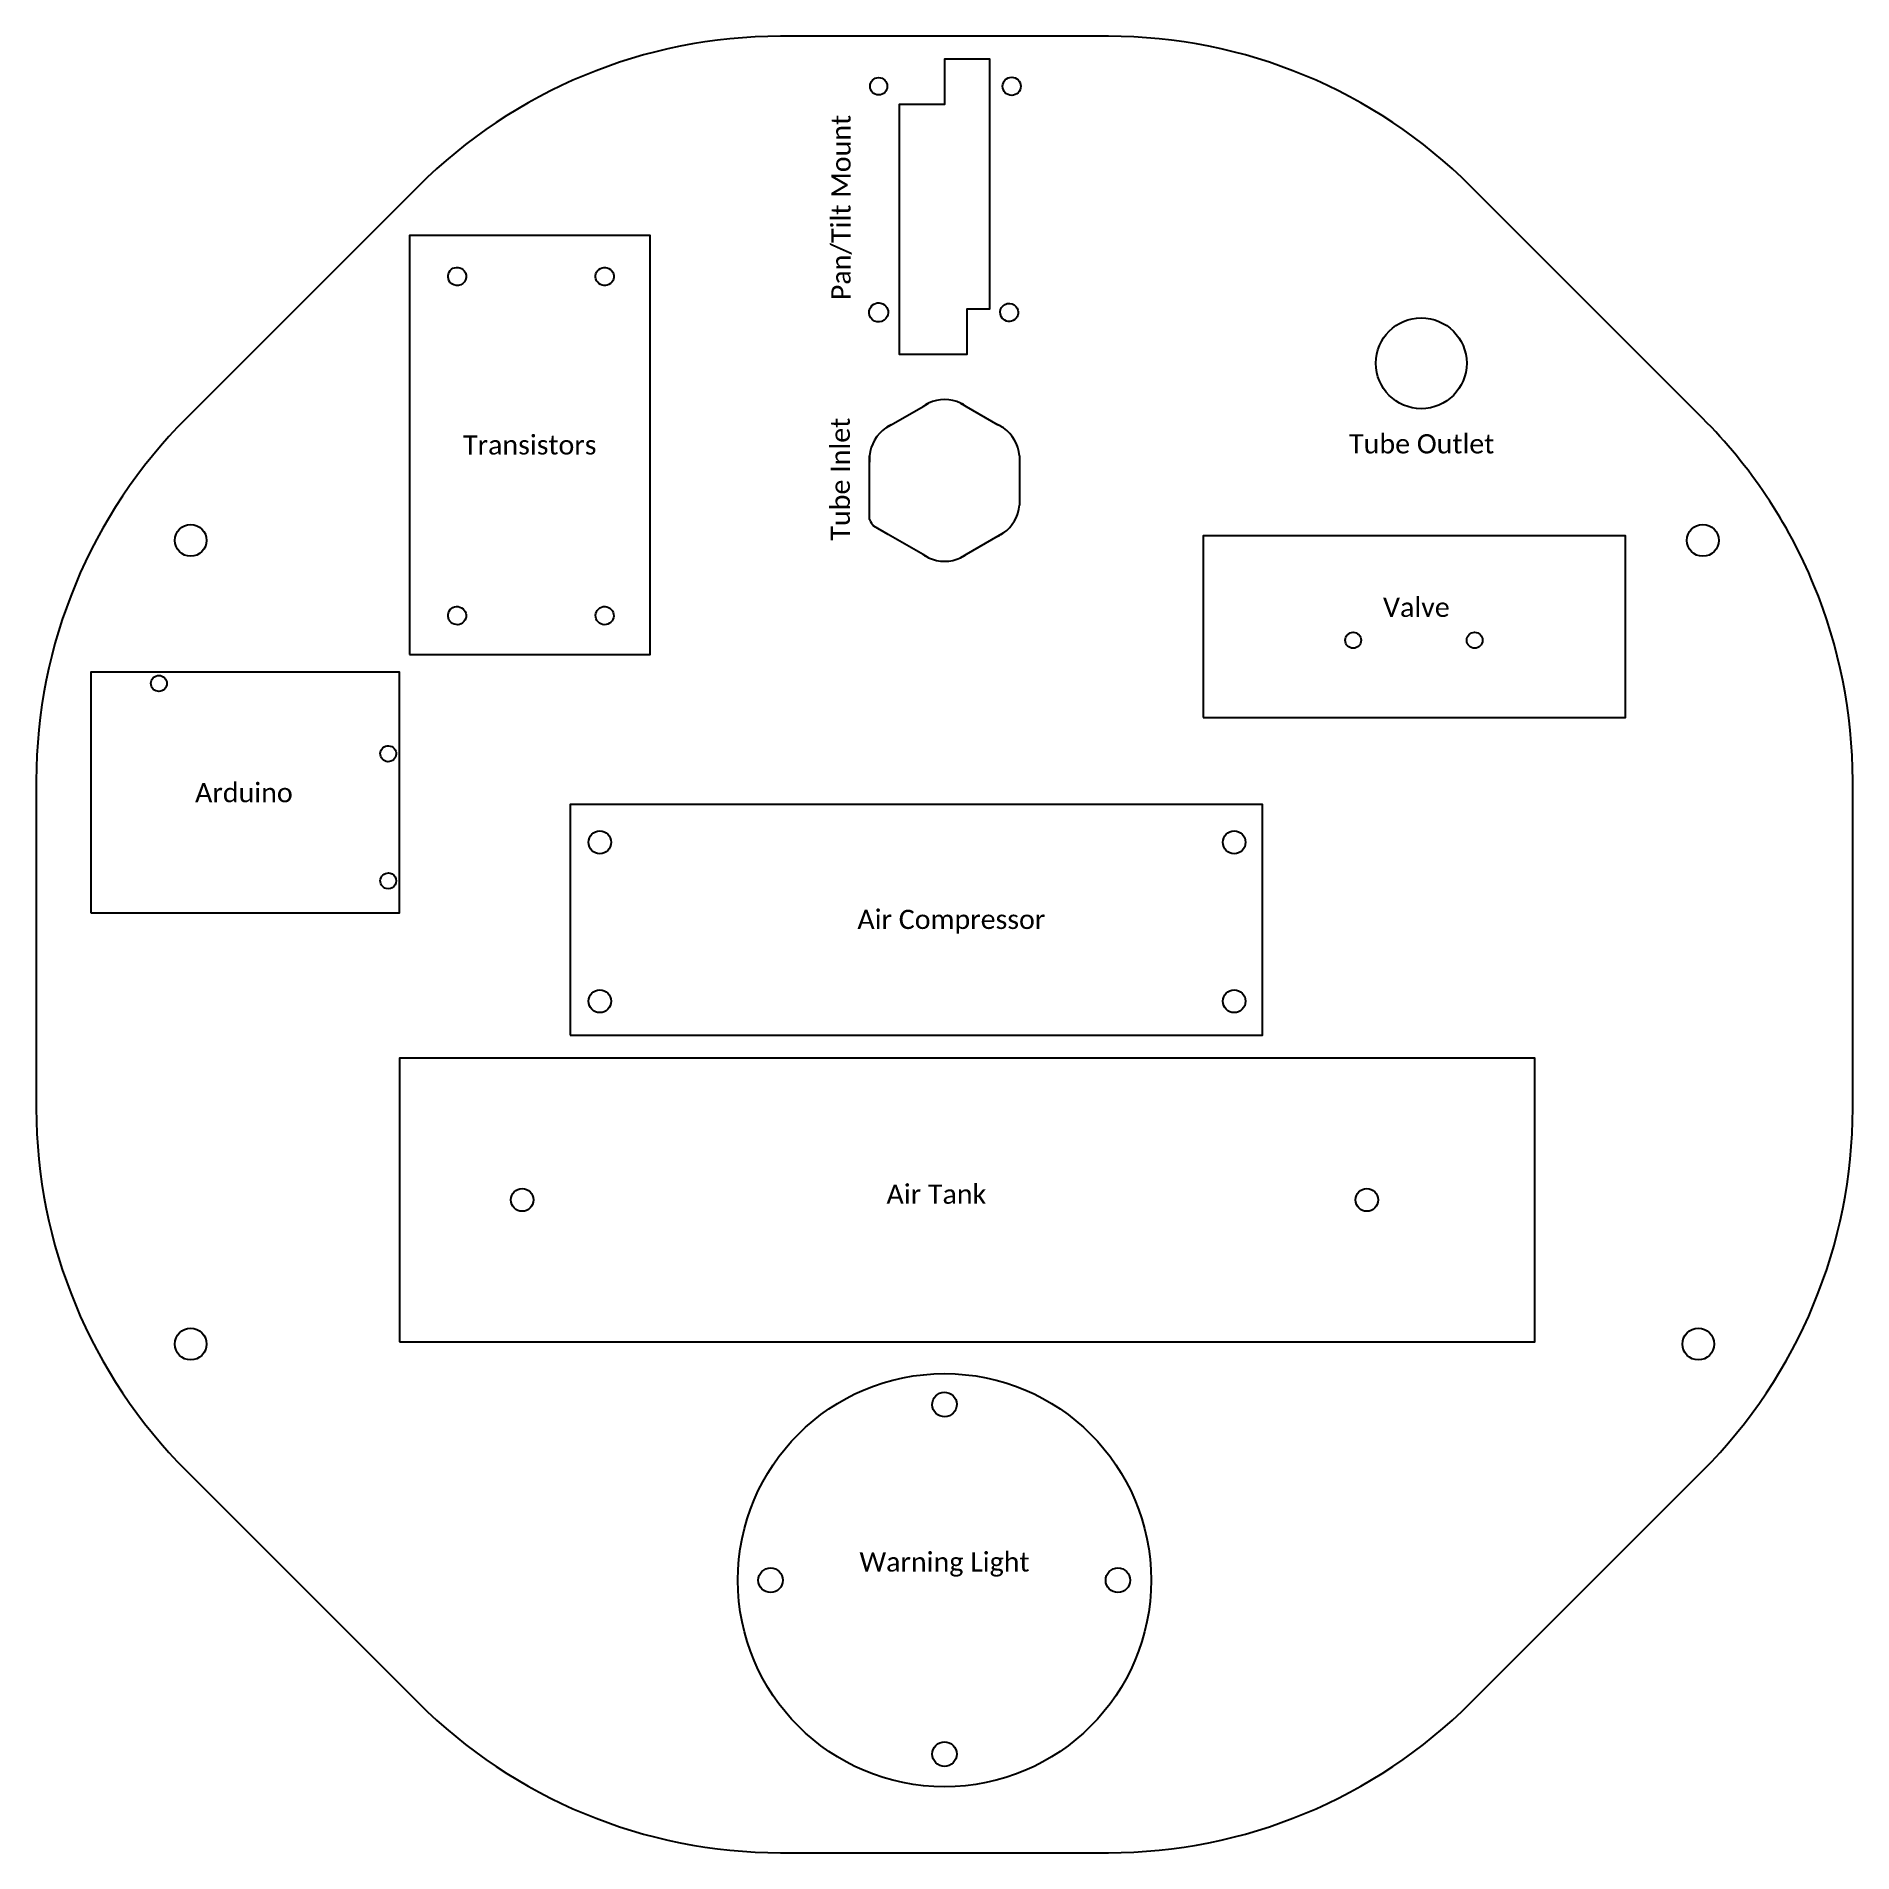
# Model space of a CAD drawing. Extents: x 0.4 to 40.4, y 5.3 to 45.3.
import ezdxf

# ---------------------------------------------------------------- set-up
doc = ezdxf.new("R2010")
doc.units = 0
doc.header["$MEASUREMENT"] = 0
doc.layers.get('0').update_dxf_attribs({"linetype": 'CONTINUOUS'})
doc.styles.get("Standard").update_dxf_attribs({"font": 'txt.shx'})

msp = doc.modelspace()

# ---------------------------------------------------------------- linework, layer by layer
at = {"color": 7, "linetype": 'CONTINUOUS'}
for p, q in [((19.93384, 37.164917), (20.054851, 37.234783)), ((20.760894, 37.234783), (20.881906, 37.164917)), ((19.231906, 36.759655), (19.93384, 37.164917)), ((20.881906, 37.164917), (21.58384, 36.759655)), ((19.110894, 36.689789), (19.231906, 36.759655)), ((21.704851, 36.689789), (21.58384, 36.759655)), ((18.757873, 35.938606), (18.757873, 36.078338)), ((22.057873, 36.078338), (22.057873, 35.938606)), ((18.757873, 35.058216), (18.757873, 35.938606)), ((22.057873, 35.938606), (22.057873, 35.128082)), ((18.757873, 34.670846), (18.757873, 35.058216)), ((22.057873, 35.128082), (22.057873, 34.98835)), ((19.167625, 34.344146), (18.85089, 34.527013)), ((19.93384, 33.901771), (19.167625, 34.344146)), ((21.58384, 34.307033), (20.881906, 33.901771)), ((21.704851, 34.376899), (21.58384, 34.307033)), ((20.054851, 33.831905), (19.93384, 33.901771)), ((20.881906, 33.901771), (20.760894, 33.831905))]:
    msp.add_line(p, q, dxfattribs=at)
for points in [[(24.015555, 5.3136, 0.198912), (31.996477, 8.619406), (37.100594, 13.723523, 0.198912), (40.4064, 21.704445), (40.4064, 28.922755, 0.098491), (39.547249, 33.241999, 0.098491), (37.100594, 36.903677), (31.996477, 42.007794, 0.198912), (24.015555, 45.3136), (16.797245, 45.3136, 0.198912), (8.816323, 42.007794), (3.712206, 36.903677, 0.198912), (0.4064, 28.922755), (0.4064, 21.704445, 0.198912), (3.712206, 13.723523), (8.816323, 8.619406, 0.198912), (16.797245, 5.3136)], [(18.7664, 44.2136, -1), (19.1464, 44.2136, -1)], [(21.6864, 44.2136, -1), (22.0864, 44.2136, -1)], [(9.516099, 39.901459, -1), (9.828923, 40.150741, -1)], [(13.016448, 39.849533, -1), (12.828574, 40.202667, -1)], [(18.76649, 39.3236, -1), (19.14631, 39.1436, -1)], [(22.008902, 39.3236, -1), (21.653898, 39.1436, -1)], [(29.9064, 38.1136, -1), (31.9064, 38.1136, -1)], [(3.4564, 34.2136, -1), (4.1564, 34.2136, -1)], [(36.7564, 34.2136, -1), (37.4564, 34.2136, -1)], [(9.48252, 32.618578, -1), (9.862502, 32.493622, -1)], [(13.109844, 32.626146, -1), (12.735178, 32.486054, -1)], [(29.2314, 32.0136, -1), (29.5814, 32.0136, -1)], [(31.9064, 32.0136, -1), (32.2564, 32.0136, -1)], [(3.202979, 30.917664, -1), (3.009821, 31.209536, -1)], [(8.165139, 29.688382, -1), (8.147661, 29.338818, -1)], [(12.8164, 27.3136, -1), (12.8164, 27.8136, -1)], [(26.5364, 27.5636, -1), (27.0364, 27.5636, -1)], [(8.198844, 26.883375, -1), (8.113956, 26.543825, -1)], [(12.5664, 24.0636, -1), (13.0664, 24.0636, -1)], [(26.5364, 24.0636, -1), (27.0364, 24.0636, -1)], [(11.3564, 19.6886, -1), (10.8564, 19.6886, -1)], [(29.4564, 19.6886, -1), (29.9564, 19.6886, -1)], [(3.4564, 16.5136, -1), (4.1564, 16.5136, -1)], [(36.6564, 16.5136, -1), (37.3564, 16.5136, -1)], [(20.306761, 14.932658, -1), (20.506039, 15.434542, -1)], [(16.3064, 11.3136, -1), (16.8464, 11.3136, -1)], [(24.4964, 11.3136, -1), (23.9564, 11.3136, -1)], [(20.4064, 7.2136, -1), (20.4064, 7.7536, -1)]]:
    msp.add_lwpolyline(points, format="xyb", close=True, dxfattribs=at)
msp.add_lwpolyline([(19.9064, 38.3136), (20.9064, 38.3136), (20.9064, 39.3136), (21.4064, 39.3136), (21.4064, 43.8136), (21.4064, 44.8136), (20.4064, 44.8136), (20.4064, 43.8136), (19.4064, 43.8136), (19.4064, 39.3136), (19.4064, 38.3136)], close=True, dxfattribs=at)
at = {"color": 3, "linetype": 'CONTINUOUS'}
for points in [[(8.622511, 31.7011), (13.922511, 31.7011), (13.922511, 40.9261), (8.622511, 40.9261)], [(26.1064, 30.3136), (35.4064, 30.3136), (35.4064, 34.3136), (26.1064, 34.3136)], [(1.6064, 26.0136), (8.4064, 26.0136), (8.4064, 31.3136), (1.6064, 31.3136)], [(12.1664, 23.3136), (27.4064, 23.3136), (27.4064, 28.3936), (12.1664, 28.3936)], [(8.4064, 16.5636), (33.4064, 16.5636), (33.4064, 22.8136), (8.4064, 22.8136)]]:
    msp.add_lwpolyline(points, close=True, dxfattribs=at)
msp.add_lwpolyline([(15.8564, 11.3136, -1), (24.9564, 11.3136, -1)], format="xyb", close=True, dxfattribs=at)
at = {"color": 7, "linetype": 'CONTINUOUS'}
for centre, start, end in [((20.407873, 36.4836), 115.171366, 124.828634), ((20.407873, 36.4836), 64.828634, 115.171366), ((20.407873, 36.4836), 55.171366, 64.828634), ((19.584927, 36.008472), 124.828634, 175.171366), ((19.584927, 36.008472), 115.171366, 124.828634), ((21.230819, 36.008472), 55.171366, 64.828634), ((21.230819, 36.008472), 4.828634, 55.171366), ((19.584927, 36.008472), 175.171366, 184.828634), ((21.230819, 35.058216), 304.828634, 355.171366), ((21.230819, 35.058216), 295.171366, 304.828634), ((20.407873, 34.583088), 235.171366, 244.828634), ((20.407873, 34.583088), 244.828634, 295.171366), ((20.407873, 34.583088), 295.171366, 304.828634)]:
    msp.add_arc(centre, 0.83, start, end, dxfattribs=at)
msp.add_ellipse((19.462578, 35.083426), major_axis=(-0.595887, -0.573525), ratio=0.825097, start_param=-0.284328913, end_param=-0.03413138, dxfattribs=at)

# ---------------------------------------------------------------- texts
at = {"char_height": 0.423332, "attachment_point": 5, "rotation": 90}
for s, insert, width in [('\\C10;\\fCalibri|b0|i0|;\\H0.42333171844482;Pan/Tilt Mount', (18.140289, 41.543044), 7.541111), ('\\C10;\\fCalibri|b0|i0|;\\H0.42333171844482;Tube Inlet', (18.113056, 35.56), 5.770556)]:
    msp.add_mtext(s, dxfattribs=dict(at, insert=insert, width=width))
at = {"char_height": 0.423332, "attachment_point": 5}
for s, insert, width in [('\\C10;\\fCalibri|b0|i0|;\\H0.42333171844482;Transistors', (11.272511, 36.3136), 4.612511), ('\\C10;\\fCalibri|b0|i0|;\\H0.42333171844482;Tube Outlet', (30.914722, 36.336944), 5.770556), ('\\C10;\\fCalibri|b0|i0|;\\H0.42333171844482;Valve', (30.7975, 32.736944), 3.175), ('\\C10;\\fCalibri|b0|i0|;\\H0.42333171844482;Arduino', (4.976956, 28.655544), 5.141111), ('\\C10;\\fCalibri|b0|i0|;\\H0.42333171844482;Air Compressor', (20.5564, 25.8136), 7.3), ('\\C10;\\fCalibri|b0|i0|;\\H0.42333171844482;Air Tank', (20.226956, 19.8136), 5.641111), ('\\C10;\\fCalibri|b0|i0|;\\H0.42333171844482;Warning Light', (20.4064, 11.659156), 7.241111)]:
    msp.add_mtext(s, dxfattribs=dict(at, insert=insert, width=width))

doc.saveas('drawing.dxf')
